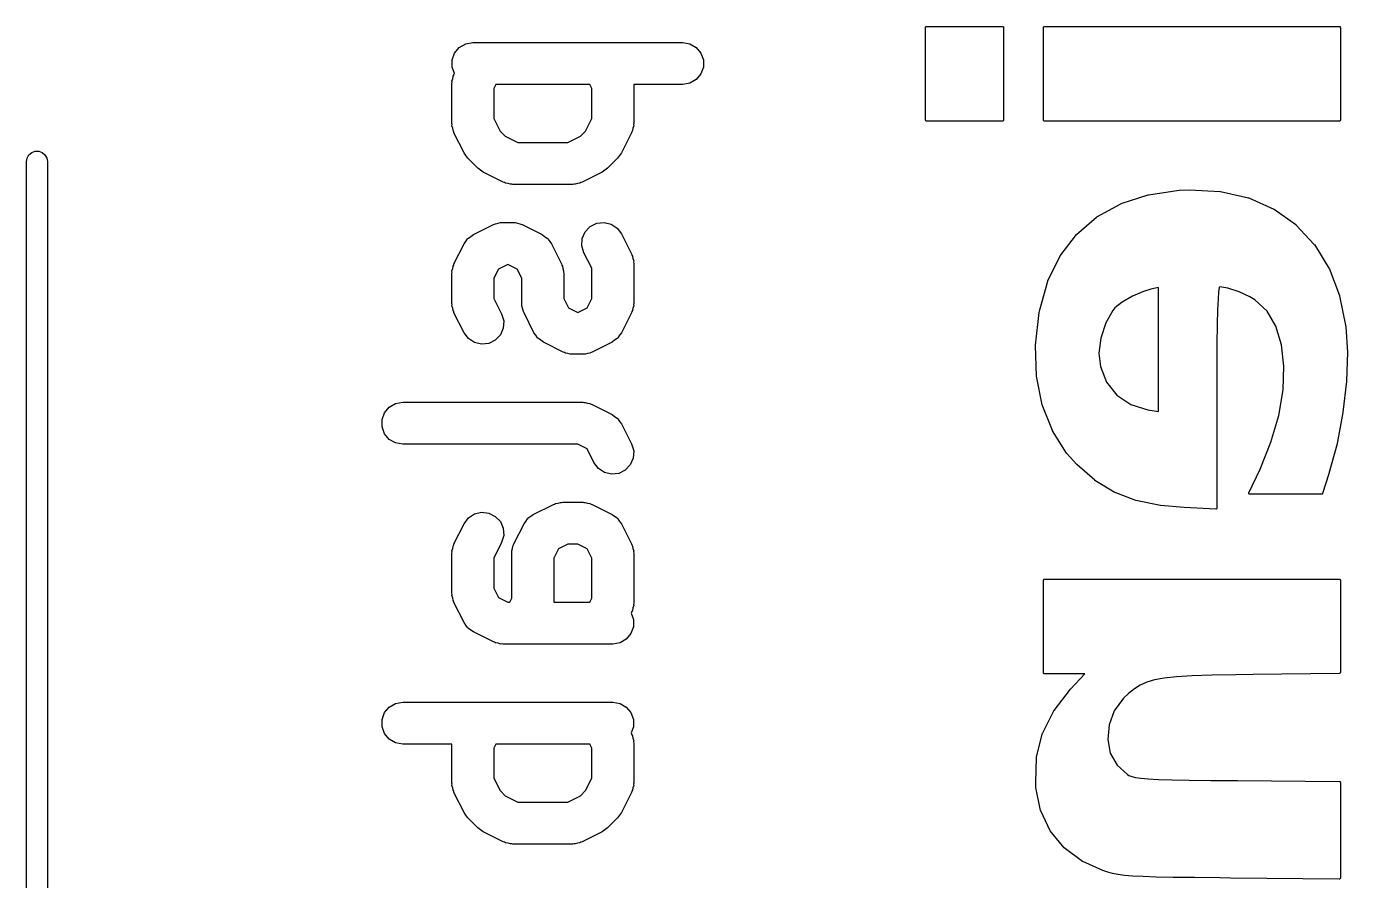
# Model space of a CAD drawing. Extents: x 91.3 to 189.8, y -113.5 to -60.4.
# Drawn here: x 107.51 to 113.8, y -92.2 to -88.13 of the extents above; entities that cross this region are included whole.
import ezdxf

# ---------------------------------------------------------------- set-up
doc = ezdxf.new("R2010")
doc.units = 0
doc.header["$MEASUREMENT"] = 0
doc.layers.add('BLACK', color=7, linetype='CONTINUOUS')

msp = doc.modelspace()

# ---------------------------------------------------------------- linework, layer by layer
at = {"layer": 'Black'}
for p, q in [((111.792, -88.1299), (111.793, -88.1295)), ((111.792, -88.1303), (111.792, -88.1299)), ((111.792, -88.1307), (111.792, -88.1303)), ((111.792, -88.5719), (111.792, -88.1307)), ((111.793, -88.1279), (111.794, -88.1275)), ((111.793, -88.1282), (111.793, -88.1279)), ((111.793, -88.1286), (111.793, -88.1282)), ((111.793, -88.129), (111.793, -88.1286)), ((111.793, -88.1295), (111.793, -88.129)), ((111.794, -88.1269), (111.795, -88.1267)), ((111.794, -88.1272), (111.794, -88.1269)), ((111.794, -88.1275), (111.794, -88.1272)), ((111.795, -88.1263), (111.796, -88.126)), ((111.795, -88.1264), (111.795, -88.1263)), ((111.795, -88.1267), (111.795, -88.1264)), ((111.796, -88.126), (111.797, -88.1258)), ((111.796, -88.126), (111.796, -88.126)), ((111.797, -88.1258), (111.797, -88.1257)), ((111.797, -88.1257), (112.158, -88.1257)), ((111.797, -88.1258), (111.797, -88.1258)), ((112.158, -88.1257), (112.159, -88.1258)), ((112.159, -88.1258), (112.159, -88.1258)), ((112.159, -88.1258), (112.16, -88.126)), ((112.16, -88.126), (112.16, -88.126)), ((112.16, -88.126), (112.16, -88.1263)), ((112.16, -88.1263), (112.161, -88.1264)), ((112.161, -88.1264), (112.161, -88.1267)), ((112.161, -88.1267), (112.162, -88.1269)), ((112.162, -88.1269), (112.162, -88.1272)), ((112.162, -88.1272), (112.162, -88.1275)), ((112.162, -88.1275), (112.162, -88.1279)), ((112.162, -88.1279), (112.163, -88.1282)), ((112.163, -88.1282), (112.163, -88.1286)), ((112.163, -88.1286), (112.163, -88.129)), ((112.163, -88.129), (112.163, -88.1295)), ((112.163, -88.1295), (112.163, -88.1299)), ((112.163, -88.1299), (112.163, -88.1303)), ((112.163, -88.1303), (112.163, -88.1307)), ((112.163, -88.1307), (112.163, -88.5719)), ((112.354, -88.1286), (112.355, -88.1282)), ((112.354, -88.129), (112.354, -88.1286)), ((112.354, -88.1295), (112.354, -88.129)), ((112.354, -88.1299), (112.354, -88.1295)), ((112.354, -88.1303), (112.354, -88.1299)), ((112.354, -88.1307), (112.354, -88.1303)), ((112.354, -88.5719), (112.354, -88.1307)), ((112.355, -88.1272), (112.356, -88.1269)), ((112.355, -88.1275), (112.355, -88.1272)), ((112.355, -88.1279), (112.355, -88.1275)), ((112.355, -88.1282), (112.355, -88.1279)), ((112.356, -88.1264), (112.357, -88.1263)), ((112.356, -88.1267), (112.356, -88.1264)), ((112.356, -88.1269), (112.356, -88.1267)), ((112.357, -88.1263), (112.357, -88.126)), ((112.357, -88.126), (112.358, -88.126)), ((112.358, -88.1258), (112.359, -88.1257)), ((112.358, -88.126), (112.358, -88.1258)), ((112.358, -88.1258), (112.358, -88.1258)), ((112.359, -88.1257), (113.763, -88.1257)), ((113.763, -88.1257), (113.763, -88.1258)), ((113.763, -88.1258), (113.763, -88.1258)), ((113.763, -88.1258), (113.764, -88.126)), ((113.764, -88.126), (113.764, -88.126)), ((113.764, -88.126), (113.765, -88.1263)), ((113.765, -88.1263), (113.765, -88.1264)), ((113.765, -88.1264), (113.765, -88.1267)), ((113.765, -88.1267), (113.766, -88.1269)), ((113.766, -88.1269), (113.766, -88.1272)), ((113.766, -88.1272), (113.766, -88.1275)), ((113.766, -88.1275), (113.767, -88.1279)), ((113.767, -88.1279), (113.767, -88.1282)), ((113.767, -88.1282), (113.767, -88.1286)), ((113.767, -88.1286), (113.767, -88.129)), ((113.767, -88.129), (113.767, -88.1295)), ((113.767, -88.1295), (113.767, -88.1299)), ((113.767, -88.1299), (113.767, -88.1303)), ((113.767, -88.1303), (113.768, -88.1307)), ((113.768, -88.1307), (113.768, -88.5719)), ((109.571, -88.2258), (109.602, -88.2084)), ((109.602, -88.2084), (109.636, -88.2024)), ((109.636, -88.2024), (110.636, -88.2024)), ((110.636, -88.2024), (110.67, -88.2084)), ((110.67, -88.2084), (110.7, -88.2258)), ((109.537, -88.285), (109.549, -88.2524)), ((109.549, -88.2524), (109.571, -88.2258)), ((110.7, -88.2258), (110.722, -88.2524)), ((110.722, -88.2524), (110.734, -88.285)), ((109.537, -88.3197), (109.537, -88.285)), ((109.548, -88.3494), (109.537, -88.3197)), ((110.734, -88.3197), (110.722, -88.3524)), ((110.734, -88.285), (110.734, -88.3197)), ((109.536, -88.3862), (109.54, -88.375)), ((109.537, -88.3919), (109.536, -88.3862)), ((109.536, -88.3976), (109.537, -88.3919)), ((109.536, -88.5881), (109.536, -88.3976)), ((109.54, -88.375), (109.542, -88.3634)), ((109.542, -88.3634), (109.545, -88.3584)), ((109.545, -88.3584), (109.546, -88.3529)), ((109.546, -88.3529), (109.548, -88.3494)), ((109.745, -88.4024), (109.736, -88.4212)), ((110.193, -88.4024), (109.745, -88.4024)), ((110.202, -88.4212), (110.193, -88.4024)), ((110.636, -88.4024), (110.402, -88.4024)), ((110.402, -88.4024), (110.402, -88.5881)), ((110.67, -88.3963), (110.636, -88.4024)), ((110.7, -88.379), (110.67, -88.3963)), ((110.722, -88.3524), (110.7, -88.379)), ((109.736, -88.4212), (109.736, -88.5645)), ((110.202, -88.5645), (110.202, -88.4212)), ((109.537, -88.5938), (109.536, -88.5881)), ((109.736, -88.5645), (109.766, -88.6241)), ((110.173, -88.6241), (110.202, -88.5645)), ((110.402, -88.5881), (110.401, -88.5938)), ((111.792, -88.5723), (111.792, -88.5719)), ((111.792, -88.5728), (111.792, -88.5723)), ((111.793, -88.5732), (111.792, -88.5728)), ((111.793, -88.5736), (111.793, -88.5732)), ((111.793, -88.574), (111.793, -88.5736)), ((111.793, -88.5744), (111.793, -88.574)), ((111.793, -88.5747), (111.793, -88.5744)), ((111.794, -88.5751), (111.793, -88.5747)), ((111.794, -88.5754), (111.794, -88.5751)), ((111.794, -88.5757), (111.794, -88.5754)), ((111.795, -88.5759), (111.794, -88.5757)), ((111.795, -88.5762), (111.795, -88.5759)), ((111.795, -88.5764), (111.795, -88.5762)), ((111.796, -88.5766), (111.795, -88.5764)), ((111.796, -88.5767), (111.796, -88.5766)), ((111.797, -88.5768), (111.796, -88.5767)), ((111.797, -88.5769), (111.797, -88.5768)), ((111.797, -88.5768), (111.797, -88.5768)), ((112.158, -88.5769), (111.797, -88.5769)), ((112.159, -88.5768), (112.158, -88.5769)), ((112.16, -88.5767), (112.159, -88.5768)), ((112.159, -88.5768), (112.159, -88.5768)), ((112.161, -88.5762), (112.16, -88.5764)), ((112.16, -88.5764), (112.16, -88.5766)), ((112.16, -88.5766), (112.16, -88.5767)), ((112.162, -88.5757), (112.161, -88.5759)), ((112.161, -88.5759), (112.161, -88.5762)), ((112.163, -88.5744), (112.162, -88.5747)), ((112.162, -88.5747), (112.162, -88.5751)), ((112.162, -88.5751), (112.162, -88.5754)), ((112.162, -88.5754), (112.162, -88.5757)), ((112.163, -88.5719), (112.163, -88.5723)), ((112.163, -88.5723), (112.163, -88.5728)), ((112.163, -88.5728), (112.163, -88.5732)), ((112.163, -88.5732), (112.163, -88.5736)), ((112.163, -88.5736), (112.163, -88.574)), ((112.163, -88.574), (112.163, -88.5744)), ((112.354, -88.5723), (112.354, -88.5719)), ((112.354, -88.5728), (112.354, -88.5723)), ((112.354, -88.5732), (112.354, -88.5728)), ((112.354, -88.5736), (112.354, -88.5732)), ((112.354, -88.574), (112.354, -88.5736)), ((112.355, -88.5744), (112.354, -88.574)), ((112.355, -88.5747), (112.355, -88.5744)), ((112.355, -88.5751), (112.355, -88.5747)), ((112.355, -88.5754), (112.355, -88.5751)), ((112.356, -88.5757), (112.355, -88.5754)), ((112.356, -88.5759), (112.356, -88.5757)), ((112.356, -88.5762), (112.356, -88.5759)), ((112.357, -88.5764), (112.356, -88.5762)), ((112.357, -88.5766), (112.357, -88.5764)), ((112.358, -88.5767), (112.357, -88.5766)), ((112.358, -88.5768), (112.358, -88.5767)), ((112.359, -88.5769), (112.358, -88.5768)), ((112.358, -88.5768), (112.358, -88.5768)), ((113.763, -88.5769), (112.359, -88.5769)), ((113.764, -88.5767), (113.763, -88.5768)), ((113.763, -88.5768), (113.763, -88.5768)), ((113.763, -88.5768), (113.763, -88.5769)), ((113.765, -88.5764), (113.764, -88.5766)), ((113.764, -88.5766), (113.764, -88.5767)), ((113.766, -88.5757), (113.765, -88.5759)), ((113.765, -88.5759), (113.765, -88.5762)), ((113.765, -88.5762), (113.765, -88.5764)), ((113.767, -88.5747), (113.766, -88.5751)), ((113.766, -88.5751), (113.766, -88.5754)), ((113.766, -88.5754), (113.766, -88.5757)), ((113.768, -88.5719), (113.767, -88.5723)), ((113.767, -88.5723), (113.767, -88.5728)), ((113.767, -88.5728), (113.767, -88.5732)), ((113.767, -88.5732), (113.767, -88.5736)), ((113.767, -88.5736), (113.767, -88.574)), ((113.767, -88.574), (113.767, -88.5744)), ((113.767, -88.5744), (113.767, -88.5747)), ((109.536, -88.5995), (109.537, -88.5938)), ((109.54, -88.6108), (109.536, -88.5995)), ((109.542, -88.6223), (109.54, -88.6108)), ((109.545, -88.6273), (109.542, -88.6223)), ((109.546, -88.6328), (109.545, -88.6273)), ((109.594, -88.7281), (109.546, -88.6328)), ((109.766, -88.6241), (109.79, -88.6488)), ((109.79, -88.6488), (109.85, -88.6786)), ((110.088, -88.6786), (110.148, -88.6488)), ((110.148, -88.6488), (110.173, -88.6241)), ((110.392, -88.6328), (110.344, -88.7281)), ((110.393, -88.6273), (110.392, -88.6328)), ((110.396, -88.6223), (110.393, -88.6273)), ((110.398, -88.6108), (110.396, -88.6223)), ((110.402, -88.5995), (110.398, -88.6108)), ((110.401, -88.5938), (110.402, -88.5995)), ((109.85, -88.6786), (110.088, -88.6786)), ((107.51, -88.77), (107.513, -88.7529)), ((107.51, -96.89), (107.51, -88.77)), ((107.513, -88.7529), (107.522, -88.7379)), ((107.522, -88.7379), (107.535, -88.7267)), ((107.535, -88.7267), (107.551, -88.7208)), ((107.551, -88.7208), (107.569, -88.7208)), ((107.569, -88.7208), (107.585, -88.7267)), ((107.585, -88.7267), (107.598, -88.7379)), ((107.598, -88.7379), (107.607, -88.7529)), ((107.607, -88.7529), (107.61, -88.77)), ((107.61, -88.77), (107.61, -96.89)), ((109.603, -88.7409), (109.594, -88.7281)), ((109.613, -88.754), (109.603, -88.7409)), ((109.66, -88.8017), (109.613, -88.754)), ((110.325, -88.754), (110.278, -88.8017)), ((110.335, -88.7409), (110.325, -88.754)), ((110.344, -88.7281), (110.335, -88.7409)), ((109.673, -88.8108), (109.66, -88.8017)), ((109.686, -88.8204), (109.673, -88.8108)), ((109.781, -88.868), (109.686, -88.8204)), ((110.252, -88.8204), (110.157, -88.868)), ((110.265, -88.8109), (110.252, -88.8204)), ((110.278, -88.8017), (110.265, -88.8109)), ((109.787, -88.8697), (109.781, -88.868)), ((109.792, -88.8725), (109.787, -88.8697)), ((109.804, -88.8746), (109.792, -88.8725)), ((109.815, -88.8779), (109.804, -88.8746)), ((109.821, -88.8776), (109.815, -88.8779)), ((109.826, -88.8786), (109.821, -88.8776)), ((110.112, -88.8786), (109.826, -88.8786)), ((110.118, -88.8776), (110.112, -88.8786)), ((110.123, -88.8779), (110.118, -88.8776)), ((110.135, -88.8746), (110.123, -88.8779)), ((110.146, -88.8725), (110.135, -88.8746)), ((110.151, -88.8697), (110.146, -88.8725)), ((110.157, -88.868), (110.151, -88.8697)), ((112.906, -88.9197), (113, -88.9059)), ((113, -88.9058), (113.049, -88.9036)), ((113, -88.9059), (113, -88.9058)), ((113, -88.9059), (113, -88.9059)), ((113.049, -88.9036), (113.049, -88.9036)), ((113.049, -88.9036), (113.196, -88.9118)), ((113.049, -88.9036), (113.049, -88.9036)), ((112.723, -88.9702), (112.853, -88.9276)), ((112.853, -88.9276), (112.854, -88.9274)), ((112.853, -88.9276), (112.853, -88.9276)), ((112.854, -88.9274), (112.906, -88.9197)), ((113.196, -88.9118), (113.196, -88.9119)), ((113.196, -88.9119), (113.197, -88.9119)), ((113.197, -88.9119), (113.33, -88.9429)), ((113.33, -88.9429), (113.331, -88.9431)), ((113.331, -88.9431), (113.331, -88.9432)), ((113.331, -88.9432), (113.451, -88.996)), ((112.608, -89.0335), (112.722, -88.9706)), ((112.722, -88.9705), (112.723, -88.9702)), ((112.722, -88.9706), (112.722, -88.9705)), ((113.451, -88.996), (113.451, -88.9963)), ((113.451, -88.9963), (113.452, -88.9965)), ((113.452, -88.9965), (113.555, -89.0702)), ((109.639, -89.1177), (109.734, -89.0701)), ((109.734, -89.0701), (109.739, -89.0684)), ((109.739, -89.0684), (109.744, -89.0656)), ((109.744, -89.0656), (109.756, -89.0635)), ((109.756, -89.0635), (109.767, -89.0602)), ((109.767, -89.0602), (109.773, -89.0605)), ((109.773, -89.0605), (109.779, -89.0595)), ((109.779, -89.0595), (109.826, -89.0595)), ((109.826, -89.0595), (109.832, -89.0605)), ((109.832, -89.0605), (109.838, -89.0602)), ((109.838, -89.0602), (109.849, -89.0635)), ((109.849, -89.0635), (109.86, -89.0656)), ((109.86, -89.0656), (109.865, -89.0684)), ((109.865, -89.0684), (109.871, -89.0701)), ((109.871, -89.0701), (109.966, -89.1177)), ((110.171, -89.1044), (110.195, -89.0792)), ((110.195, -89.0792), (110.226, -89.0637)), ((110.226, -89.0637), (110.261, -89.0597)), ((110.261, -89.0597), (110.295, -89.0678)), ((110.295, -89.0678), (110.324, -89.0869)), ((110.324, -89.0869), (110.344, -89.1148)), ((112.511, -89.1165), (112.607, -89.0341)), ((112.607, -89.0341), (112.608, -89.0338)), ((112.608, -89.0338), (112.608, -89.0335)), ((113.555, -89.0702), (113.556, -89.0705)), ((113.556, -89.0705), (113.556, -89.0708)), ((113.556, -89.0708), (113.643, -89.1644)), ((109.594, -89.1624), (109.603, -89.1506)), ((109.603, -89.1506), (109.611, -89.1384)), ((109.611, -89.1384), (109.613, -89.1367)), ((109.613, -89.1367), (109.615, -89.1345)), ((109.615, -89.1345), (109.627, -89.1264)), ((109.627, -89.1264), (109.639, -89.1177)), ((109.966, -89.1177), (109.978, -89.1264)), ((109.978, -89.1264), (109.99, -89.1345)), ((109.99, -89.1345), (109.992, -89.1367)), ((109.992, -89.1367), (109.994, -89.1384)), ((109.994, -89.1384), (110.002, -89.1506)), ((110.002, -89.1506), (110.011, -89.1624)), ((110.155, -89.171), (110.157, -89.1363)), ((110.157, -89.1363), (110.171, -89.1044)), ((110.344, -89.1148), (110.392, -89.21)), ((112.433, -89.2185), (112.511, -89.1173)), ((112.511, -89.1169), (112.511, -89.1165)), ((112.511, -89.1173), (112.511, -89.1169)), ((109.546, -89.2577), (109.594, -89.1624)), ((110.011, -89.1624), (110.058, -89.2577)), ((110.165, -89.2042), (110.155, -89.171)), ((110.202, -89.2784), (110.165, -89.2042)), ((110.392, -89.21), (110.393, -89.2156)), ((110.393, -89.2156), (110.396, -89.2206)), ((112.374, -89.3387), (112.433, -89.2194)), ((112.433, -89.219), (112.433, -89.2185)), ((112.433, -89.2194), (112.433, -89.219)), ((113.643, -89.1644), (113.644, -89.1648)), ((113.644, -89.1648), (113.644, -89.1651)), ((113.644, -89.1651), (113.713, -89.2775)), ((109.536, -89.2909), (109.54, -89.2797)), ((109.54, -89.2797), (109.542, -89.2682)), ((109.542, -89.2682), (109.545, -89.2632)), ((109.545, -89.2632), (109.546, -89.2577)), ((109.758, -89.2817), (109.736, -89.326)), ((109.802, -89.2595), (109.758, -89.2817)), ((109.803, -89.2595), (109.802, -89.2595)), ((109.847, -89.2817), (109.803, -89.2595)), ((109.869, -89.326), (109.847, -89.2817)), ((110.058, -89.2577), (110.06, -89.2632)), ((110.06, -89.2632), (110.063, -89.2682)), ((110.063, -89.2682), (110.065, -89.2797)), ((110.065, -89.2797), (110.068, -89.2909)), ((110.202, -89.4216), (110.202, -89.2784)), ((110.396, -89.2206), (110.398, -89.2321)), ((110.398, -89.2321), (110.402, -89.2433)), ((110.402, -89.2433), (110.401, -89.2491)), ((110.401, -89.2491), (110.402, -89.2548)), ((110.402, -89.2548), (110.402, -89.4452)), ((113.713, -89.2775), (113.714, -89.278)), ((113.714, -89.278), (113.714, -89.2783)), ((113.714, -89.2783), (113.764, -89.4086)), ((109.537, -89.2967), (109.536, -89.2909)), ((109.536, -89.3024), (109.537, -89.2967)), ((109.536, -89.4452), (109.536, -89.3024)), ((109.736, -89.326), (109.736, -89.4216)), ((109.869, -89.4452), (109.869, -89.326)), ((110.068, -89.2909), (110.068, -89.2967)), ((110.068, -89.2967), (110.069, -89.3024)), ((110.069, -89.3024), (110.069, -89.4216)), ((112.336, -89.4761), (112.374, -89.3395)), ((112.374, -89.3391), (112.374, -89.3387)), ((112.374, -89.3395), (112.374, -89.3391)), ((112.83, -89.3884), (112.777, -89.4116)), ((112.865, -89.3782), (112.83, -89.3884)), ((112.902, -89.3697), (112.865, -89.3782)), ((112.902, -89.9598), (112.902, -89.3697)), ((113.187, -89.3898), (113.185, -89.4247)), ((113.191, -89.3704), (113.187, -89.3898)), ((113.193, -89.3661), (113.191, -89.3704)), ((113.232, -89.3725), (113.193, -89.3661)), ((113.285, -89.39), (113.232, -89.3725)), ((113.337, -89.4142), (113.285, -89.39)), ((113.764, -89.4086), (113.764, -89.409)), ((113.764, -89.409), (113.764, -89.4094)), ((109.537, -89.4509), (109.536, -89.4452)), ((109.536, -89.4567), (109.537, -89.4509)), ((109.54, -89.4679), (109.536, -89.4567)), ((109.542, -89.4794), (109.54, -89.4679)), ((109.736, -89.4216), (109.773, -89.4958)), ((109.87, -89.4509), (109.869, -89.4452)), ((109.87, -89.4567), (109.87, -89.4509)), ((109.873, -89.4679), (109.87, -89.4567)), ((109.875, -89.4794), (109.873, -89.4679)), ((110.069, -89.4216), (110.091, -89.4659)), ((110.091, -89.4659), (110.136, -89.4881)), ((110.136, -89.4881), (110.18, -89.4659)), ((110.18, -89.4659), (110.202, -89.4216)), ((110.398, -89.4679), (110.396, -89.4794)), ((110.402, -89.4567), (110.398, -89.4679)), ((110.402, -89.4452), (110.401, -89.4509)), ((110.401, -89.4509), (110.402, -89.4567)), ((112.694, -89.4666), (112.684, -89.479)), ((112.728, -89.4396), (112.694, -89.4666)), ((112.777, -89.4116), (112.728, -89.4396)), ((113.185, -89.4247), (113.183, -89.4764)), ((113.361, -89.4283), (113.337, -89.4142)), ((113.419, -89.4818), (113.361, -89.4283)), ((113.764, -89.4094), (113.794, -89.5566)), ((109.545, -89.4844), (109.542, -89.4794)), ((109.546, -89.49), (109.545, -89.4844)), ((109.594, -89.5852), (109.546, -89.49)), ((109.773, -89.4958), (109.783, -89.529)), ((109.783, -89.529), (109.781, -89.5637)), ((109.878, -89.4844), (109.875, -89.4794)), ((109.88, -89.49), (109.878, -89.4844)), ((109.927, -89.5852), (109.88, -89.49)), ((110.136, -89.4881), (110.136, -89.4881)), ((110.392, -89.49), (110.344, -89.5852)), ((110.393, -89.4844), (110.392, -89.49)), ((110.396, -89.4794), (110.393, -89.4844)), ((112.316, -89.6449), (112.333, -89.4892)), ((112.333, -89.4888), (112.336, -89.4766)), ((112.333, -89.489), (112.333, -89.4888)), ((112.333, -89.4892), (112.333, -89.489)), ((112.336, -89.4764), (112.336, -89.4761)), ((112.336, -89.4766), (112.336, -89.4764)), ((112.684, -89.479), (112.65, -89.5388)), ((113.183, -89.4764), (113.181, -89.5468)), ((113.461, -89.554), (113.419, -89.4818)), ((109.615, -89.6131), (109.594, -89.5852)), ((109.767, -89.5956), (109.743, -89.6208)), ((109.781, -89.5637), (109.767, -89.5956)), ((109.936, -89.597), (109.927, -89.5852)), ((109.944, -89.6092), (109.936, -89.597)), ((110.335, -89.597), (110.327, -89.6092)), ((110.344, -89.5852), (110.335, -89.597)), ((112.65, -89.5388), (112.627, -89.6104)), ((113.181, -89.5468), (113.18, -89.6381)), ((113.488, -89.6426), (113.461, -89.554)), ((113.794, -89.5566), (113.794, -89.5569)), ((113.794, -89.5569), (113.794, -89.5573)), ((113.794, -89.5573), (113.802, -89.6771)), ((109.644, -89.6322), (109.615, -89.6131)), ((109.677, -89.6403), (109.644, -89.6322)), ((109.712, -89.6363), (109.677, -89.6403)), ((109.743, -89.6208), (109.712, -89.6363)), ((109.946, -89.6109), (109.944, -89.6092)), ((109.948, -89.6131), (109.946, -89.6109)), ((109.96, -89.6212), (109.948, -89.6131)), ((109.972, -89.6299), (109.96, -89.6212)), ((110.067, -89.6775), (109.972, -89.6299)), ((110.299, -89.6299), (110.204, -89.6775)), ((110.311, -89.6212), (110.299, -89.6299)), ((110.324, -89.6131), (110.311, -89.6212)), ((110.325, -89.6109), (110.324, -89.6131)), ((110.327, -89.6092), (110.325, -89.6109)), ((112.316, -89.6452), (112.316, -89.6449)), ((112.316, -89.6456), (112.316, -89.6452)), ((112.321, -89.792), (112.316, -89.6456)), ((112.627, -89.6104), (112.618, -89.6827)), ((113.18, -89.6381), (113.179, -89.752)), ((113.499, -89.7448), (113.488, -89.6426)), ((110.073, -89.6792), (110.067, -89.6775)), ((110.078, -89.6821), (110.073, -89.6792)), ((110.089, -89.6841), (110.078, -89.6821)), ((110.1, -89.6874), (110.089, -89.6841)), ((110.106, -89.6871), (110.1, -89.6874)), ((110.112, -89.6881), (110.106, -89.6871)), ((110.16, -89.6881), (110.112, -89.6881)), ((110.165, -89.6871), (110.16, -89.6881)), ((110.171, -89.6874), (110.165, -89.6871)), ((110.182, -89.6841), (110.171, -89.6874)), ((110.194, -89.6821), (110.182, -89.6841)), ((110.199, -89.6792), (110.194, -89.6821)), ((110.204, -89.6775), (110.199, -89.6792)), ((112.618, -89.6827), (112.625, -89.7468)), ((113.802, -89.6776), (113.797, -89.8166)), ((113.802, -89.6771), (113.802, -89.6773)), ((113.802, -89.6773), (113.802, -89.6776)), ((112.625, -89.7468), (112.654, -89.8214)), ((113.179, -89.752), (113.179, -89.8907)), ((113.495, -89.858), (113.499, -89.7448)), ((112.321, -89.7924), (112.321, -89.792)), ((112.321, -89.7928), (112.321, -89.7924)), ((112.348, -89.9281), (112.321, -89.7928)), ((112.654, -89.8214), (112.703, -89.8826)), ((113.797, -89.817), (113.78, -89.9645)), ((113.797, -89.8166), (113.797, -89.8168)), ((113.797, -89.8168), (113.797, -89.817)), ((112.703, -89.8826), (112.77, -89.9271)), ((113.179, -89.8907), (113.179, -90.4207)), ((113.474, -89.9794), (113.495, -89.858)), ((109.204, -89.9993), (109.216, -89.9667)), ((109.216, -89.9667), (109.238, -89.9401)), ((109.238, -89.9401), (109.268, -89.9227)), ((109.268, -89.9227), (109.302, -89.9167)), ((109.302, -89.9167), (110.16, -89.9167)), ((110.16, -89.9167), (110.165, -89.9177)), ((110.165, -89.9177), (110.171, -89.9173)), ((110.171, -89.9173), (110.182, -89.9207)), ((110.182, -89.9207), (110.194, -89.9227)), ((110.194, -89.9227), (110.199, -89.9256)), ((110.199, -89.9256), (110.204, -89.9272)), ((110.204, -89.9272), (110.299, -89.9748)), ((110.299, -89.9748), (110.311, -89.9836)), ((112.348, -89.9285), (112.348, -89.9281)), ((112.348, -89.9289), (112.348, -89.9285)), ((112.396, -90.0513), (112.348, -89.9289)), ((112.77, -89.9271), (112.851, -89.9519)), ((112.851, -89.9519), (112.902, -89.9598)), ((113.78, -89.9649), (113.752, -90.1136)), ((113.78, -89.9645), (113.78, -89.9647)), ((113.78, -89.9647), (113.78, -89.9649)), ((109.204, -90.034), (109.204, -89.9993)), ((109.216, -90.0667), (109.204, -90.034)), ((110.311, -89.9836), (110.324, -89.9917)), ((110.324, -89.9917), (110.325, -89.9939)), ((110.325, -89.9939), (110.327, -89.9955)), ((110.327, -89.9955), (110.335, -90.0078)), ((110.335, -90.0078), (110.344, -90.0196)), ((110.344, -90.0196), (110.392, -90.1148)), ((113.437, -90.1061), (113.474, -89.9794)), ((109.238, -90.0933), (109.216, -90.0667)), ((109.268, -90.1106), (109.238, -90.0933)), ((112.396, -90.0517), (112.396, -90.0513)), ((112.396, -90.0521), (112.396, -90.0517)), ((112.464, -90.1596), (112.396, -90.0521)), ((109.302, -90.1167), (109.268, -90.1106)), ((110.136, -90.1167), (109.302, -90.1167)), ((110.18, -90.1388), (110.136, -90.1167)), ((110.213, -90.2042), (110.18, -90.1388)), ((110.392, -90.1148), (110.402, -90.1481)), ((110.402, -90.1481), (110.4, -90.1828)), ((112.465, -90.1599), (112.464, -90.1596)), ((112.465, -90.1603), (112.465, -90.1599)), ((112.512, -90.2129), (112.465, -90.1603)), ((113.385, -90.2347), (113.437, -90.1061)), ((113.752, -90.114), (113.713, -90.2566)), ((113.752, -90.1136), (113.752, -90.1138)), ((113.752, -90.1138), (113.752, -90.114)), ((110.234, -90.2321), (110.213, -90.2042)), ((110.386, -90.2146), (110.362, -90.2398)), ((110.4, -90.1828), (110.386, -90.2146)), ((112.512, -90.2131), (112.512, -90.2129)), ((112.512, -90.2134), (112.512, -90.2131)), ((112.598, -90.2882), (112.512, -90.2134)), ((110.263, -90.2513), (110.234, -90.2321)), ((110.296, -90.2593), (110.263, -90.2513)), ((110.331, -90.2554), (110.296, -90.2593)), ((110.362, -90.2398), (110.331, -90.2554)), ((112.599, -90.2884), (112.598, -90.2882)), ((112.599, -90.2887), (112.599, -90.2884)), ((112.69, -90.3445), (112.599, -90.2887)), ((113.332, -90.3478), (113.385, -90.2347)), ((113.713, -90.2568), (113.683, -90.3514)), ((113.713, -90.2566), (113.713, -90.2567)), ((113.713, -90.2567), (113.713, -90.2568)), ((112.691, -90.3447), (112.69, -90.3445)), ((112.691, -90.3449), (112.691, -90.3447)), ((112.793, -90.3839), (112.691, -90.3449)), ((113.331, -90.3494), (113.332, -90.3492)), ((113.332, -90.3501), (113.331, -90.3494)), ((113.332, -90.3484), (113.332, -90.3478)), ((113.332, -90.349), (113.332, -90.3484)), ((113.332, -90.3492), (113.332, -90.349)), ((113.332, -90.3508), (113.332, -90.3501)), ((113.332, -90.351), (113.332, -90.3508)), ((113.332, -90.3512), (113.332, -90.351)), ((113.332, -90.3518), (113.332, -90.3512)), ((113.332, -90.3524), (113.332, -90.3518)), ((113.332, -90.3526), (113.332, -90.3524)), ((113.332, -90.3528), (113.332, -90.3526)), ((113.333, -90.3532), (113.332, -90.3528)), ((113.683, -90.3529), (113.682, -90.3533)), ((113.683, -90.3514), (113.683, -90.3519)), ((113.683, -90.3519), (113.683, -90.3524)), ((113.683, -90.3524), (113.683, -90.3526)), ((113.683, -90.3526), (113.683, -90.3529)), ((109.924, -90.451), (110.02, -90.4034)), ((110.02, -90.4034), (110.025, -90.4018)), ((110.025, -90.4018), (110.03, -90.3989)), ((110.03, -90.3989), (110.042, -90.3969)), ((110.042, -90.3969), (110.053, -90.3935)), ((110.053, -90.3935), (110.059, -90.3939)), ((110.059, -90.3939), (110.064, -90.3929)), ((110.064, -90.3929), (110.16, -90.3929)), ((110.16, -90.3929), (110.165, -90.3939)), ((110.165, -90.3939), (110.171, -90.3935)), ((110.171, -90.3935), (110.182, -90.3969)), ((110.182, -90.3969), (110.194, -90.3989)), ((110.194, -90.3989), (110.199, -90.4018)), ((110.199, -90.4018), (110.204, -90.4034)), ((110.204, -90.4034), (110.299, -90.451)), ((112.793, -90.384), (112.793, -90.3839)), ((112.794, -90.3842), (112.793, -90.384)), ((112.911, -90.4082), (112.794, -90.3842)), ((112.911, -90.4083), (112.911, -90.4082)), ((112.911, -90.4082), (112.911, -90.4082)), ((113.023, -90.4183), (112.911, -90.4083)), ((113.333, -90.3537), (113.333, -90.3532)), ((113.333, -90.3538), (113.333, -90.3537)), ((113.334, -90.354), (113.333, -90.3538)), ((113.334, -90.3543), (113.334, -90.354)), ((113.335, -90.3546), (113.334, -90.3543)), ((113.335, -90.3547), (113.335, -90.3546)), ((113.335, -90.3546), (113.335, -90.3546)), ((113.336, -90.3548), (113.335, -90.3547)), ((113.336, -90.3549), (113.336, -90.3548)), ((113.679, -90.3549), (113.336, -90.3549)), ((113.68, -90.3548), (113.679, -90.3548)), ((113.679, -90.3548), (113.679, -90.3549)), ((113.681, -90.3543), (113.68, -90.3546)), ((113.68, -90.3546), (113.68, -90.3546)), ((113.68, -90.3546), (113.68, -90.3548)), ((113.682, -90.3539), (113.681, -90.3541)), ((113.681, -90.3541), (113.681, -90.3543)), ((113.682, -90.3533), (113.682, -90.3537)), ((113.682, -90.3537), (113.682, -90.3539)), ((109.594, -90.4958), (109.615, -90.4679)), ((109.615, -90.4679), (109.644, -90.4487)), ((109.644, -90.4487), (109.677, -90.4407)), ((109.677, -90.4407), (109.712, -90.4446)), ((109.712, -90.4446), (109.743, -90.4602)), ((109.743, -90.4602), (109.767, -90.4854)), ((109.888, -90.484), (109.896, -90.4717)), ((109.896, -90.4717), (109.899, -90.4701)), ((109.899, -90.4701), (109.9, -90.4679)), ((109.9, -90.4679), (109.913, -90.4598)), ((109.913, -90.4598), (109.924, -90.451)), ((110.299, -90.451), (110.311, -90.4598)), ((110.311, -90.4598), (110.324, -90.4679)), ((110.324, -90.4679), (110.325, -90.4701)), ((110.325, -90.4701), (110.327, -90.4717)), ((110.327, -90.4717), (110.335, -90.484)), ((113.024, -90.4183), (113.023, -90.4183)), ((113.174, -90.4257), (113.024, -90.4183)), ((113.024, -90.4183), (113.024, -90.4183)), ((113.175, -90.4256), (113.174, -90.4257)), ((113.176, -90.4255), (113.175, -90.4255)), ((113.175, -90.4255), (113.175, -90.4256)), ((113.175, -90.4256), (113.175, -90.4256)), ((113.177, -90.425), (113.176, -90.4252)), ((113.176, -90.4252), (113.176, -90.4255)), ((113.178, -90.4243), (113.177, -90.4247)), ((113.177, -90.4247), (113.177, -90.4248)), ((113.177, -90.4248), (113.177, -90.425)), ((113.179, -90.4234), (113.178, -90.4236)), ((113.178, -90.4236), (113.178, -90.4239)), ((113.178, -90.4239), (113.178, -90.4243)), ((113.179, -90.4207), (113.179, -90.4213)), ((113.179, -90.4213), (113.179, -90.4218)), ((113.179, -90.4218), (113.179, -90.4221)), ((113.179, -90.4221), (113.179, -90.4224)), ((113.179, -90.4224), (113.179, -90.4229)), ((113.179, -90.4229), (113.179, -90.4234)), ((109.546, -90.591), (109.594, -90.4958)), ((109.767, -90.4854), (109.781, -90.5172)), ((109.781, -90.5172), (109.783, -90.5519)), ((109.832, -90.591), (109.88, -90.4958)), ((109.88, -90.4958), (109.888, -90.484)), ((110.335, -90.484), (110.344, -90.4958)), ((110.344, -90.4958), (110.392, -90.591)), ((109.54, -90.6131), (109.542, -90.6015)), ((109.542, -90.6015), (109.545, -90.5965)), ((109.545, -90.5965), (109.546, -90.591)), ((109.773, -90.5852), (109.736, -90.6593)), ((109.783, -90.5519), (109.773, -90.5852)), ((109.825, -90.6131), (109.827, -90.6015)), ((109.827, -90.6015), (109.83, -90.5965)), ((109.83, -90.5965), (109.832, -90.591)), ((110.088, -90.5929), (110.044, -90.615)), ((110.136, -90.5929), (110.088, -90.5929)), ((110.18, -90.615), (110.136, -90.5929)), ((110.392, -90.591), (110.393, -90.5965)), ((110.393, -90.5965), (110.396, -90.6015)), ((110.396, -90.6015), (110.398, -90.6131)), ((109.536, -90.6243), (109.54, -90.6131)), ((109.537, -90.63), (109.536, -90.6243)), ((109.536, -90.6357), (109.537, -90.63)), ((109.536, -90.8262), (109.536, -90.6357)), ((109.736, -90.6593), (109.736, -90.8026)), ((109.821, -90.6357), (109.822, -90.63)), ((109.821, -90.8502), (109.821, -90.6357)), ((109.822, -90.6243), (109.825, -90.6131)), ((109.822, -90.63), (109.822, -90.6243)), ((110.044, -90.615), (110.021, -90.6593)), ((110.021, -90.6593), (110.021, -90.869)), ((110.202, -90.6593), (110.18, -90.615)), ((110.202, -90.8502), (110.202, -90.6593)), ((110.398, -90.6131), (110.402, -90.6243)), ((110.402, -90.6243), (110.401, -90.63)), ((110.401, -90.63), (110.402, -90.6357)), ((110.402, -90.6357), (110.402, -90.8738)), ((112.354, -90.7622), (112.355, -90.7618)), ((112.354, -90.7626), (112.354, -90.7622)), ((112.354, -90.763), (112.354, -90.7626)), ((112.354, -90.7634), (112.354, -90.763)), ((112.354, -90.7639), (112.354, -90.7634)), ((112.354, -90.7643), (112.354, -90.7639)), ((112.354, -91.2055), (112.354, -90.7643)), ((112.355, -90.7608), (112.356, -90.7605)), ((112.355, -90.7611), (112.355, -90.7608)), ((112.355, -90.7615), (112.355, -90.7611)), ((112.355, -90.7618), (112.355, -90.7615)), ((112.356, -90.76), (112.357, -90.7598)), ((112.356, -90.7603), (112.356, -90.76)), ((112.356, -90.7605), (112.356, -90.7603)), ((112.357, -90.7596), (112.358, -90.7595)), ((112.357, -90.7598), (112.357, -90.7596)), ((112.358, -90.7594), (112.359, -90.7593)), ((112.358, -90.7595), (112.358, -90.7594)), ((112.358, -90.7594), (112.358, -90.7594)), ((112.359, -90.7593), (113.763, -90.7593)), ((113.763, -90.7593), (113.763, -90.7594)), ((113.763, -90.7594), (113.763, -90.7594)), ((113.763, -90.7594), (113.764, -90.7595)), ((113.764, -90.7595), (113.764, -90.7596)), ((113.764, -90.7596), (113.765, -90.7598)), ((113.765, -90.7598), (113.765, -90.76)), ((113.765, -90.76), (113.765, -90.7603)), ((113.765, -90.7603), (113.766, -90.7605)), ((113.766, -90.7605), (113.766, -90.7608)), ((113.766, -90.7608), (113.766, -90.7611)), ((113.766, -90.7611), (113.767, -90.7615)), ((113.767, -90.7615), (113.767, -90.7618)), ((113.767, -90.7618), (113.767, -90.7622)), ((113.767, -90.7622), (113.767, -90.7626)), ((113.767, -90.7626), (113.767, -90.763)), ((113.767, -90.763), (113.767, -90.7634)), ((113.767, -90.7634), (113.767, -90.7639)), ((113.767, -90.7639), (113.768, -90.7643)), ((113.768, -90.7643), (113.768, -91.2034)), ((109.537, -90.8319), (109.536, -90.8262)), ((109.536, -90.8376), (109.537, -90.8319)), ((109.54, -90.8489), (109.536, -90.8376)), ((109.542, -90.8604), (109.54, -90.8489)), ((109.736, -90.8026), (109.758, -90.8469)), ((109.758, -90.8469), (109.802, -90.869)), ((109.812, -90.869), (109.821, -90.8502)), ((110.193, -90.869), (110.202, -90.8502)), ((109.545, -90.8654), (109.542, -90.8604)), ((109.546, -90.8709), (109.545, -90.8654)), ((109.594, -90.9662), (109.546, -90.8709)), ((109.802, -90.869), (109.812, -90.869)), ((110.021, -90.869), (110.193, -90.869)), ((110.392, -90.9185), (110.39, -90.922)), ((110.393, -90.913), (110.392, -90.9185)), ((110.396, -90.908), (110.393, -90.913)), ((110.398, -90.8965), (110.396, -90.908)), ((110.402, -90.8852), (110.398, -90.8965)), ((110.402, -90.8738), (110.401, -90.8795)), ((110.401, -90.8795), (110.402, -90.8852)), ((109.603, -90.9779), (109.594, -90.9662)), ((109.611, -90.9902), (109.603, -90.9779)), ((110.39, -90.922), (110.401, -90.9517)), ((110.401, -90.9517), (110.401, -90.9864)), ((109.613, -90.9918), (109.611, -90.9902)), ((109.615, -90.994), (109.613, -90.9918)), ((109.627, -91.0021), (109.615, -90.994)), ((109.639, -91.0109), (109.627, -91.0021)), ((109.734, -91.0585), (109.639, -91.0109)), ((110.389, -91.019), (110.367, -91.0457)), ((110.401, -90.9864), (110.389, -91.019)), ((109.739, -91.0601), (109.734, -91.0585)), ((109.744, -91.063), (109.739, -91.0601)), ((109.756, -91.0651), (109.744, -91.063)), ((109.767, -91.0684), (109.756, -91.0651)), ((109.773, -91.068), (109.767, -91.0684)), ((109.779, -91.069), (109.773, -91.068)), ((110.302, -91.069), (109.779, -91.069)), ((110.337, -91.063), (110.302, -91.069)), ((110.367, -91.0457), (110.337, -91.063)), ((112.354, -91.2059), (112.354, -91.2055)), ((112.354, -91.2063), (112.354, -91.2059)), ((112.354, -91.2068), (112.354, -91.2063)), ((112.354, -91.2072), (112.354, -91.2068)), ((112.354, -91.2076), (112.354, -91.2072)), ((112.355, -91.208), (112.354, -91.2076)), ((112.355, -91.2083), (112.355, -91.208)), ((112.355, -91.2087), (112.355, -91.2083)), ((112.355, -91.209), (112.355, -91.2087)), ((112.356, -91.2093), (112.355, -91.209)), ((112.356, -91.2095), (112.356, -91.2093)), ((112.356, -91.2098), (112.356, -91.2095)), ((112.357, -91.21), (112.356, -91.2098)), ((112.357, -91.2102), (112.357, -91.21)), ((112.358, -91.2102), (112.357, -91.2102)), ((112.358, -91.2104), (112.358, -91.2102)), ((112.359, -91.2105), (112.358, -91.2104)), ((112.358, -91.2104), (112.358, -91.2104)), ((112.551, -91.2105), (112.359, -91.2105)), ((112.483, -91.2834), (112.551, -91.2105)), ((112.929, -91.2306), (112.883, -91.2391)), ((112.988, -91.2244), (112.929, -91.2306)), ((113.062, -91.2201), (112.988, -91.2244)), ((113.155, -91.217), (113.062, -91.2201)), ((113.27, -91.2148), (113.155, -91.217)), ((113.352, -91.2137), (113.27, -91.2148)), ((113.27, -91.2148), (113.27, -91.2148)), ((113.763, -91.2084), (113.352, -91.2137)), ((113.764, -91.2082), (113.763, -91.2084)), ((113.763, -91.2084), (113.763, -91.2084)), ((113.763, -91.2084), (113.763, -91.2084)), ((113.765, -91.2079), (113.764, -91.2081)), ((113.764, -91.2081), (113.764, -91.2082)), ((113.766, -91.2072), (113.765, -91.2075)), ((113.765, -91.2075), (113.765, -91.2078)), ((113.765, -91.2078), (113.765, -91.2079)), ((113.767, -91.2062), (113.766, -91.2066)), ((113.766, -91.2066), (113.766, -91.2069)), ((113.766, -91.2069), (113.766, -91.2072)), ((113.768, -91.2034), (113.767, -91.2038)), ((113.767, -91.2038), (113.767, -91.2042)), ((113.767, -91.2042), (113.767, -91.2047)), ((113.767, -91.2047), (113.767, -91.2051)), ((113.767, -91.2051), (113.767, -91.2055)), ((113.767, -91.2055), (113.767, -91.2059)), ((113.767, -91.2059), (113.767, -91.2062)), ((112.404, -91.3854), (112.483, -91.2838)), ((112.483, -91.2836), (112.483, -91.2834)), ((112.483, -91.2838), (112.483, -91.2836)), ((112.787, -91.2825), (112.758, -91.3049)), ((112.815, -91.2645), (112.787, -91.2825)), ((112.846, -91.2502), (112.815, -91.2645)), ((112.883, -91.2391), (112.846, -91.2502)), ((109.238, -91.3686), (109.268, -91.3513)), ((109.268, -91.3513), (109.302, -91.3452)), ((109.302, -91.3452), (110.302, -91.3452)), ((110.302, -91.3452), (110.337, -91.3513)), ((110.337, -91.3513), (110.367, -91.3686)), ((112.735, -91.3264), (112.691, -91.3871)), ((112.758, -91.3049), (112.735, -91.3264)), ((109.204, -91.4279), (109.216, -91.3952)), ((109.216, -91.3952), (109.238, -91.3686)), ((110.367, -91.3686), (110.389, -91.3952)), ((110.389, -91.3952), (110.401, -91.4279)), ((112.35, -91.4924), (112.403, -91.3862)), ((112.403, -91.3858), (112.404, -91.3854)), ((112.403, -91.3862), (112.403, -91.3858)), ((112.691, -91.3871), (112.666, -91.4543)), ((109.204, -91.4626), (109.204, -91.4279)), ((109.216, -91.4952), (109.204, -91.4626)), ((110.401, -91.4626), (110.39, -91.4922)), ((110.401, -91.4279), (110.401, -91.4626)), ((112.666, -91.4543), (112.66, -91.5233)), ((109.238, -91.5218), (109.216, -91.4952)), ((109.268, -91.5392), (109.238, -91.5218)), ((109.302, -91.5452), (109.268, -91.5392)), ((109.536, -91.5452), (109.302, -91.5452)), ((109.536, -91.731), (109.536, -91.5452)), ((109.745, -91.5452), (109.736, -91.5641)), ((110.193, -91.5452), (109.745, -91.5452)), ((110.202, -91.5641), (110.193, -91.5452)), ((110.39, -91.4922), (110.392, -91.4958)), ((110.392, -91.4958), (110.393, -91.5013)), ((110.393, -91.5013), (110.396, -91.5063)), ((110.396, -91.5063), (110.398, -91.5178)), ((110.398, -91.5178), (110.402, -91.529)), ((110.402, -91.529), (110.401, -91.5348)), ((110.401, -91.5348), (110.402, -91.5405)), ((110.402, -91.5405), (110.402, -91.731)), ((112.321, -91.6065), (112.349, -91.4935)), ((112.349, -91.493), (112.35, -91.4924)), ((112.349, -91.4935), (112.349, -91.493)), ((112.66, -91.5233), (112.672, -91.5889)), ((109.736, -91.5641), (109.736, -91.7073)), ((110.202, -91.7073), (110.202, -91.5641)), ((112.317, -91.7295), (112.321, -91.6076)), ((112.321, -91.607), (112.321, -91.6065)), ((112.321, -91.6076), (112.321, -91.607)), ((112.672, -91.5889), (112.704, -91.6461)), ((112.704, -91.6461), (112.754, -91.6905)), ((109.537, -91.7366), (109.536, -91.731)), ((109.536, -91.7424), (109.537, -91.7366)), ((109.736, -91.7073), (109.766, -91.767)), ((110.173, -91.767), (110.202, -91.7073)), ((110.402, -91.731), (110.401, -91.7366)), ((110.401, -91.7366), (110.402, -91.7424)), ((112.317, -91.7298), (112.317, -91.7295)), ((112.317, -91.7301), (112.317, -91.7298)), ((112.318, -91.7513), (112.317, -91.7301)), ((112.754, -91.6905), (112.761, -91.6943)), ((112.761, -91.6943), (112.774, -91.7)), ((112.774, -91.7), (112.792, -91.7047)), ((112.792, -91.7047), (112.817, -91.7084)), ((112.817, -91.7084), (112.853, -91.7114)), ((112.853, -91.7114), (112.901, -91.7137)), ((112.901, -91.7137), (112.965, -91.7154)), ((112.965, -91.7154), (113.047, -91.7168)), ((113.047, -91.7168), (113.047, -91.7168)), ((113.047, -91.7168), (113.151, -91.718)), ((113.151, -91.718), (113.151, -91.718)), ((113.151, -91.718), (113.278, -91.7191)), ((113.278, -91.7191), (113.763, -91.7231)), ((113.763, -91.7231), (113.763, -91.7232)), ((113.763, -91.7232), (113.763, -91.7232)), ((113.763, -91.7232), (113.764, -91.7233)), ((113.764, -91.7233), (113.764, -91.7234)), ((113.764, -91.7234), (113.765, -91.7236)), ((113.765, -91.7236), (113.765, -91.7238)), ((113.765, -91.7238), (113.765, -91.7241)), ((113.765, -91.7241), (113.766, -91.7243)), ((113.766, -91.7243), (113.766, -91.7246)), ((113.766, -91.7246), (113.766, -91.7249)), ((113.766, -91.7249), (113.767, -91.7253)), ((113.767, -91.7253), (113.767, -91.7256)), ((113.767, -91.7256), (113.767, -91.726)), ((113.767, -91.726), (113.767, -91.7264)), ((113.767, -91.7264), (113.767, -91.7268)), ((113.767, -91.7268), (113.767, -91.7273)), ((113.767, -91.7273), (113.767, -91.7277)), ((113.767, -91.7277), (113.768, -91.7281)), ((113.768, -91.7281), (113.768, -92.1835)), ((109.54, -91.7536), (109.536, -91.7424)), ((109.542, -91.7652), (109.54, -91.7536)), ((109.545, -91.7701), (109.542, -91.7652)), ((109.546, -91.7757), (109.545, -91.7701)), ((109.594, -91.8709), (109.546, -91.7757)), ((109.766, -91.767), (109.79, -91.7916)), ((109.79, -91.7916), (109.85, -91.8214)), ((110.088, -91.8214), (110.148, -91.7916)), ((110.148, -91.7916), (110.173, -91.767)), ((110.392, -91.7757), (110.344, -91.8709)), ((110.393, -91.7701), (110.392, -91.7757)), ((110.396, -91.7652), (110.393, -91.7701)), ((110.398, -91.7536), (110.396, -91.7652)), ((110.402, -91.7424), (110.398, -91.7536)), ((112.318, -91.7516), (112.318, -91.7513)), ((112.318, -91.7519), (112.318, -91.7516)), ((112.34, -91.8614), (112.318, -91.7519)), ((109.85, -91.8214), (110.088, -91.8214)), ((112.341, -91.8619), (112.34, -91.8614)), ((112.341, -91.8625), (112.341, -91.8619)), ((112.385, -91.9578), (112.341, -91.8625)), ((109.603, -91.8838), (109.594, -91.8709)), ((109.613, -91.8969), (109.603, -91.8838)), ((109.66, -91.9445), (109.613, -91.8969)), ((110.325, -91.8969), (110.278, -91.9445)), ((110.335, -91.8838), (110.325, -91.8969)), ((110.344, -91.8709), (110.335, -91.8838)), ((109.673, -91.9537), (109.66, -91.9445)), ((109.686, -91.9633), (109.673, -91.9537)), ((109.781, -92.0109), (109.686, -91.9633)), ((110.252, -91.9633), (110.157, -92.0109)), ((110.265, -91.9537), (110.252, -91.9633)), ((110.278, -91.9445), (110.265, -91.9537)), ((112.386, -91.9583), (112.385, -91.9578)), ((112.386, -91.9589), (112.386, -91.9583)), ((112.452, -92.0391), (112.386, -91.9589)), ((109.787, -92.0125), (109.781, -92.0109)), ((109.792, -92.0154), (109.787, -92.0125)), ((109.804, -92.0174), (109.792, -92.0154)), ((109.815, -92.0208), (109.804, -92.0174)), ((109.821, -92.0204), (109.815, -92.0208)), ((109.826, -92.0214), (109.821, -92.0204)), ((110.112, -92.0214), (109.826, -92.0214)), ((110.118, -92.0204), (110.112, -92.0214)), ((110.123, -92.0208), (110.118, -92.0204)), ((110.135, -92.0174), (110.123, -92.0208)), ((110.146, -92.0154), (110.135, -92.0174)), ((110.151, -92.0125), (110.146, -92.0154)), ((110.157, -92.0109), (110.151, -92.0125)), ((112.453, -92.0395), (112.452, -92.0391)), ((112.453, -92.0399), (112.453, -92.0395)), ((112.54, -92.104), (112.453, -92.0399)), ((112.541, -92.1042), (112.54, -92.104)), ((112.541, -92.1045), (112.541, -92.1042)), ((112.636, -92.1473), (112.541, -92.1045)), ((112.636, -92.1474), (112.636, -92.1473)), ((112.637, -92.1475), (112.636, -92.1474)), ((112.66, -92.1553), (112.637, -92.1475)), ((112.66, -92.1554), (112.66, -92.1553)), ((112.66, -92.1553), (112.66, -92.1553)), ((112.683, -92.1618), (112.66, -92.1554)), ((112.683, -92.1619), (112.683, -92.1618)), ((112.683, -92.1618), (112.683, -92.1618)), ((112.708, -92.167), (112.683, -92.1619)), ((112.709, -92.1671), (112.708, -92.167)), ((112.739, -92.1712), (112.709, -92.1671)), ((112.709, -92.1671), (112.709, -92.1671)), ((112.778, -92.1744), (112.739, -92.1712)), ((112.739, -92.1712), (112.739, -92.1712)), ((112.739, -92.1712), (112.739, -92.1712)), ((112.828, -92.1769), (112.778, -92.1744)), ((112.778, -92.1744), (112.778, -92.1744)), ((112.778, -92.1744), (112.778, -92.1744)), ((112.891, -92.1788), (112.828, -92.1769)), ((112.828, -92.1769), (112.828, -92.1769)), ((112.828, -92.1769), (112.828, -92.1769)), ((112.972, -92.1804), (112.891, -92.1788)), ((112.891, -92.1788), (112.891, -92.1788)), ((112.891, -92.1788), (112.891, -92.1788)), ((113.073, -92.1817), (112.972, -92.1804)), ((112.972, -92.1804), (112.972, -92.1804)), ((112.972, -92.1804), (112.972, -92.1804)), ((113.196, -92.183), (113.073, -92.1817)), ((113.073, -92.1817), (113.073, -92.1817)), ((113.073, -92.1817), (113.073, -92.1817)), ((113.196, -92.183), (113.196, -92.183)), ((113.244, -92.1835), (113.196, -92.183)), ((113.196, -92.183), (113.196, -92.183)), ((113.762, -92.1885), (113.244, -92.1835)), ((113.763, -92.1885), (113.762, -92.1885)), ((113.764, -92.1883), (113.763, -92.1885)), ((113.763, -92.1885), (113.763, -92.1885)), ((113.765, -92.188), (113.764, -92.1883)), ((113.764, -92.1883), (113.764, -92.1883)), ((113.766, -92.1874), (113.765, -92.1876)), ((113.765, -92.1876), (113.765, -92.1879)), ((113.765, -92.1879), (113.765, -92.188)), ((113.767, -92.1864), (113.766, -92.1868)), ((113.766, -92.1868), (113.766, -92.1871)), ((113.766, -92.1871), (113.766, -92.1874)), ((113.768, -92.1835), (113.767, -92.184)), ((113.767, -92.184), (113.767, -92.1845)), ((113.767, -92.1845), (113.767, -92.1848)), ((113.767, -92.1848), (113.767, -92.1853)), ((113.767, -92.1853), (113.767, -92.1857)), ((113.767, -92.1857), (113.767, -92.1861)), ((113.767, -92.1861), (113.767, -92.1864))]:
    msp.add_line(p, q, dxfattribs=at)

doc.saveas('drawing.dxf')
